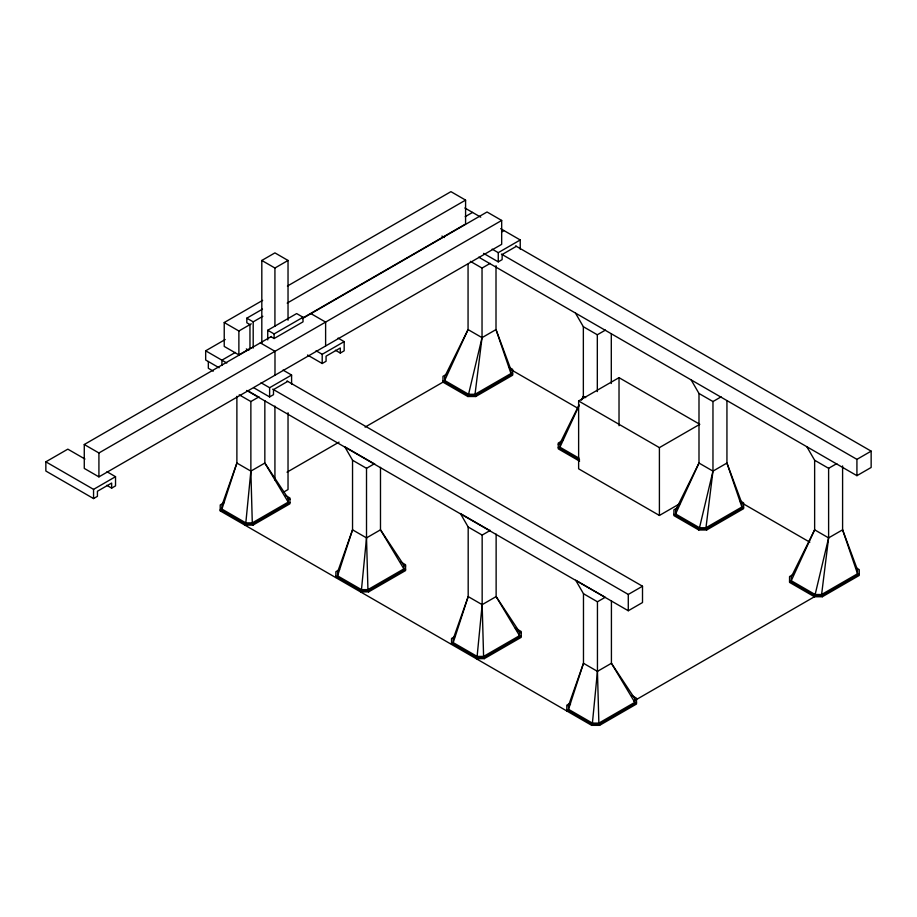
<?xml version="1.0" encoding="UTF-8"?>
<svg xmlns="http://www.w3.org/2000/svg" width="917" height="917" viewBox="0 0 917 917"><rect width="100%" height="100%" fill="white"/><g stroke="black" fill="none" stroke-linecap="round" stroke-linejoin="round"><path stroke-width="1.38" d="M264.841 400.58L264.841 463.051L288.225 498.389L288.225 502.126L252.29 522.873L245.825 522.873L250.868 471.109L250.868 401.543L239.222 394.826M380.486 467.349L380.486 529.82L403.881 565.159L403.881 568.895L367.935 589.642L361.47 589.642L366.513 537.889L366.513 468.312L352.541 460.242L344.758 446.762L374.296 463.819M496.131 534.118L496.131 596.589L519.526 631.928L519.526 635.664L483.591 656.412L477.115 656.412L482.159 604.658L482.159 535.081L468.186 527.011L460.403 513.531L489.942 530.588M592.405 723.112L597.448 671.359L597.448 601.781L605.231 597.288L575.693 580.232L583.476 593.712L583.476 663.289L568.517 709.322L592.405 723.112L598.87 723.112L634.805 702.365L634.805 698.628L611.421 663.289L611.421 600.818M468.06 264.268L468.06 329.581L444.676 376.749L444.676 380.486L468.564 394.276L475.029 394.276L482.033 337.651L482.033 268.073L470.387 261.356M698.995 393.485L698.995 463.051L675.6 510.219L675.6 513.956L699.499 527.745L705.964 527.745L712.967 471.12L712.967 401.543L698.995 393.485L691.212 380.005M814.64 460.254L814.64 529.82L791.256 576.988L791.256 580.725L815.144 594.514L821.609 594.514L828.613 537.889L828.613 468.312L814.64 460.254L806.857 446.774M468.564 394.276L482.033 337.651L496.005 329.581L496.005 265.689M699.499 527.745L712.967 471.12L726.94 463.051L726.94 400.58M815.144 594.514L828.613 537.889L842.597 529.82L842.597 465.928M245.825 522.873L221.937 509.084L236.884 463.051L236.884 396.316M361.47 589.642L337.582 575.853L352.541 529.82L352.541 460.242M477.115 656.412L453.227 642.622L468.186 596.589L468.186 527.011M444.676 380.486L468.06 329.581L482.033 337.651M579.074 458.213L559.955 447.187L579.257 405.188M582.18 398.826L583.35 396.282L583.35 326.716L575.567 313.236M675.6 513.956L698.995 463.051L712.967 471.12M791.256 580.725L814.64 529.82L828.613 537.889M578.925 405.199L559.955 443.45L559.955 447.187M581.447 400.11L583.35 396.282L585.676 397.623M261.815 342.981L261.815 260.462L274.928 252.886L288.03 260.462L288.03 320.216M261.815 260.462L274.928 268.028L288.03 260.462M251.269 347.738L238.879 354.89L224.229 346.431L224.229 322.532L262.64 300.363M287.411 286.058L450.935 191.653L465.584 200.112L465.584 224.012L302.06 318.417M249.963 348.494L249.963 324.595L246.822 322.784L246.822 318.176L262.48 309.144M246.822 318.176L253.195 321.856L262.835 316.296M224.229 322.532L238.879 330.991L251.269 323.839M287.193 303.103L465.584 200.112M219.129 367.774L205.672 360.003L205.672 350.81L225.204 339.531M267.741 339.92L267.741 330.258L296.661 313.568L303.023 317.248L303.023 321.844L274.114 338.533L270.974 336.722M465.206 216.653L472.53 212.423M106.968 471.739L115.531 476.691L115.531 485.884L111.656 488.119L111.656 483.041L97.431 491.248L97.431 496.338L93.557 498.573L45.85 471.029L45.85 461.824L67.824 449.147L84.949 459.027M235.337 352.426L221.914 360.175L221.914 365.436M267.741 330.258L274.114 333.937L303.023 317.248M302.301 318.646L487.03 211.987L501.679 220.447L501.679 244.335L98.921 476.874L84.272 468.415L84.272 444.516L271.478 336.436M84.272 444.516L98.921 452.975L501.679 220.447M501.553 232.001L503.995 230.591M316.09 350.775L322.199 354.306L344.173 341.617L344.173 350.821L340.299 353.056L335.404 350.237M492.154 249.126L498.263 252.656L520.237 239.967L520.237 249.172M45.85 461.824L93.557 489.369L115.531 476.691M261.058 382.779L269.621 387.719L291.595 375.042L291.595 384.234M516.363 246.318L502.138 254.525L502.138 259.614L498.263 261.861L483.591 253.379M250.868 401.543L259.018 396.843M482.033 268.073L490.194 263.374M287.72 381.392L273.495 389.599L273.495 394.688L269.621 396.923L253.722 387.742M307.527 355.028L322.199 363.51L326.074 361.264L326.074 356.174L340.299 347.967L340.299 353.056M221.937 509.084L221.937 505.347L236.884 463.051L250.868 471.109L264.841 463.051L288.225 502.126M223.92 502.803L220.229 504.935L220.229 510.735M446.659 374.205L442.968 376.337L442.968 382.137L467.853 396.511L475.74 396.511L512.672 375.191L512.672 369.379L509.118 367.327M287.021 472.175L339.072 442.12M365.092 427.104L444.413 381.312M283.261 492.314L288.03 489.563L288.03 412.73M475.029 394.276L510.964 373.528L510.964 369.792L496.005 329.581L510.964 373.528M220.229 509.485L245.114 523.859L253 523.859L289.932 502.527M442.968 380.887L467.853 395.261L475.74 395.261L512.672 373.93M245.114 523.859L245.114 525.109L253 525.109L289.932 503.788L289.932 497.988L285.187 495.249M583.35 326.716L597.322 334.774L605.472 330.074M366.513 468.312L374.663 463.612M578.627 400.981L619.021 377.666L699.797 424.307L659.403 447.622L578.627 400.981L578.627 468.828L659.403 515.457L680.219 503.444M337.582 575.853L337.582 572.116L352.541 529.82L366.513 537.889L380.486 529.82L403.881 568.895M563.176 440.194L558.258 443.037L558.258 448.837L579.59 461.159M339.565 569.572L335.874 571.704L335.874 577.504M558.258 444.298L560.711 442.877M335.874 576.254L360.771 590.628L368.645 590.628L405.578 569.297M360.771 590.628L360.771 591.878L368.645 591.878L405.578 570.557L405.578 564.757L400.844 562.018M712.967 401.543L721.117 396.843M482.159 535.081L490.308 530.381M453.227 642.622L453.227 638.885L468.186 596.589L482.159 604.658L496.131 596.589L519.526 635.664M677.594 507.674L673.903 509.806L673.903 515.606L698.788 529.98L706.663 529.98L743.607 508.66L743.607 502.86L740.053 500.808M455.222 636.341L451.531 638.473L451.531 644.273M705.964 527.745L741.899 506.998L741.899 503.261L726.94 463.051L741.899 506.998M673.903 514.357L698.788 528.731L706.663 528.731L743.607 507.399M451.531 643.023L476.416 657.397L484.291 657.397L521.223 636.066M476.416 657.397L476.416 658.647L484.291 658.647L521.223 637.326L521.223 631.526L515.308 628.099M828.613 468.312L836.774 463.612M501.393 254.101L856.925 459.36L871.15 451.153L871.15 467.464L856.925 475.671L478.743 257.184M272.75 389.163L628.283 594.434L642.508 586.227L642.508 602.538L628.283 610.745L246.73 390.459M568.517 709.322L568.517 705.586L583.476 663.289L597.448 671.359L611.421 663.289L634.805 702.365M570.5 703.041L566.809 705.173L566.809 710.973M793.239 574.443L789.548 576.575L789.548 582.375L814.434 596.749L822.32 596.749L859.252 575.429L859.252 569.629L855.699 567.577M568.036 705.723L570.5 704.302M633.83 701.024L816.004 595.844M821.609 594.514L857.544 573.767L857.544 570.03L842.597 529.82L857.544 573.767M566.809 709.724L591.694 724.098L599.58 724.098L636.513 702.766M789.548 581.126L814.434 595.5L822.32 595.5L859.252 574.168M220.103 510.815L591.694 725.347L599.58 725.347L636.513 704.027L636.513 698.227L631.767 695.487M464.862 207.999L480.76 217.169M500.671 228.665L520.237 239.967M515.618 245.894L871.15 451.153M441.937 236.082L444.413 237.514M510.081 369.138L578.203 408.466M740.466 502.149L809.826 542.199M558.258 447.588L579.59 459.91M310.966 313.637L325.615 322.096L325.615 345.984M338.064 338.086L344.173 341.617M260.336 342.866L274.985 351.326L274.985 375.225M246.329 348.907L248.782 350.317M283.032 370.09L291.595 375.042M286.975 380.956L642.508 586.227M205.672 350.81L226.808 363.006M247.567 390.653L258.64 397.05M213.283 371.144L208.331 368.29L208.331 361.493M583.476 593.712L597.448 601.781M287.56 497.862L289.932 499.238M403.205 564.631L405.578 566.007M518.862 631.4L521.223 632.776M517.131 630.552L519.526 631.928M106.762 485.299L111.656 488.119M597.448 671.359L598.87 723.112M482.159 604.658L483.591 656.412M366.513 537.889L367.935 589.642M250.868 471.109L252.29 522.873M856.925 459.36L856.925 475.671M822.32 595.5L822.32 596.749M814.434 595.5L814.434 596.749M706.663 528.731L706.663 529.98M698.788 528.731L698.788 529.98M659.403 447.622L659.403 515.457M628.283 594.434L628.283 610.745M619.021 377.666L619.021 425.717M611.295 333.811L611.295 383.501M599.58 724.098L599.58 725.347M597.322 334.774L597.322 391.57M591.694 724.098L591.694 725.347M498.263 252.656L498.263 261.861M484.291 657.397L484.291 658.647M475.74 395.261L475.74 396.511M467.853 395.261L467.853 396.511M368.645 590.628L368.645 591.878M322.199 354.306L322.199 363.51M274.928 268.028L274.928 326.36M274.928 406.071L274.928 480.061M274.114 333.937L274.114 338.533M269.621 387.719L269.621 396.923M253.195 321.856L253.195 348.07M253 523.859L253 525.109M238.879 330.991L238.879 354.89M98.921 452.975L98.921 476.874M93.557 489.369L93.557 498.573"/></g></svg>
